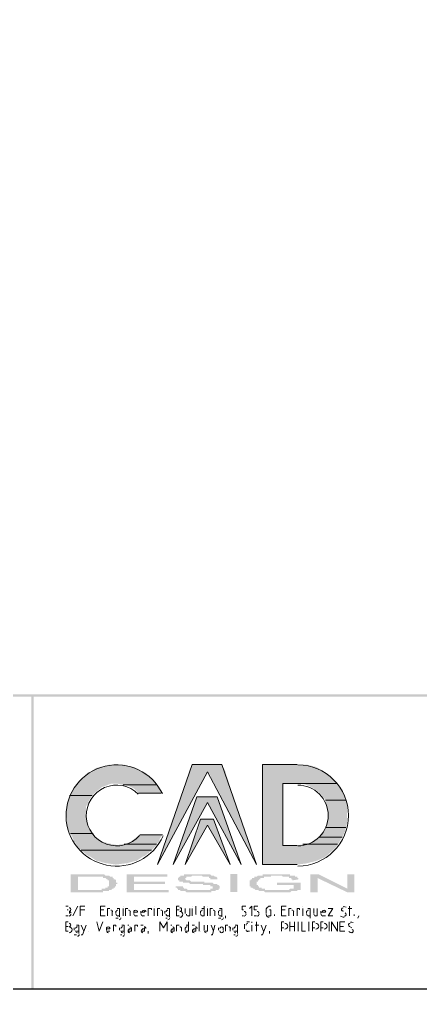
# Model space of a CAD drawing. Header units: millimetres. Extents: x 3.6 to 37.8, y 0.6 to 28.7.
# Drawn here: x 20.611 to 22.014, y 0.594 to 3.99 of the extents above; entities that cross this region are included whole.
import ezdxf

# ---------------------------------------------------------------- set-up
doc = ezdxf.new("R2010")
doc.units = ezdxf.units.MM
doc.layers.add('PDF_FRAME-TB', color=7, linetype='Continuous')

msp = doc.modelspace()

# ---------------------------------------------------------------- hatches: boundary and pattern name
at = {"layer": 'PDF_FRAME-TB', "true_color": 0x808080, "transparency": 33554559}
h = msp.add_hatch(color=8, dxfattribs=at)
h.paths.add_polyline_path([(20.7908, 0.9349), (20.7908, 0.9974), (20.8574, 0.9974), (20.8616, 0.9974), (20.8658, 0.9974), (20.8699, 0.9974), (20.8699, 0.9974), (20.8741, 0.9974), (20.8783, 0.9974), (20.8783, 0.9974), (20.8825, 0.9974), (20.8866, 0.9974), (20.8866, 0.9974), (20.8908, 0.9974), (20.8908, 0.9974), (20.8908, 0.9974), (20.895, 0.9974), (20.8991, 0.9974), (20.8991, 0.9974), (20.9033, 0.9974), (20.9075, 0.9974), (20.9075, 0.9974), (20.9116, 0.9933), (20.9116, 0.9933), (20.9158, 0.9933), (20.9158, 0.9933), (20.92, 0.9933), (20.92, 0.9933), (20.9241, 0.9933), (20.9241, 0.9933), (20.9283, 0.9891), (20.9283, 0.9891), (20.9283, 0.9891), (20.9325, 0.9891), (20.9325, 0.9891), (20.9366, 0.9891), (20.9366, 0.9849), (20.9366, 0.9849), (20.9408, 0.9849), (20.9408, 0.9849), (20.9408, 0.9849), (20.9408, 0.9808), (20.945, 0.9808), (20.945, 0.9808), (20.945, 0.9808), (20.945, 0.9808), (20.945, 0.9808), (20.945, 0.9808), (20.9491, 0.9766), (20.9491, 0.9766), (20.9491, 0.9766), (20.9491, 0.9766), (20.9491, 0.9724), (20.9491, 0.9724), (20.9491, 0.9724), (20.9491, 0.9724), (20.9491, 0.9724), (20.9491, 0.9683), (20.9533, 0.9683), (20.9533, 0.9683), (20.9533, 0.9683), (20.9533, 0.9683), (20.9533, 0.9641), (20.9533, 0.9641), (20.9533, 0.9641), (20.9491, 0.9641), (20.9491, 0.9641), (20.9491, 0.9599), (20.9491, 0.9599), (20.9491, 0.9599), (20.9491, 0.9599), (20.9491, 0.9558), (20.9491, 0.9558), (20.9491, 0.9558), (20.9491, 0.9558), (20.945, 0.9558), (20.945, 0.9558), (20.945, 0.9516), (20.945, 0.9516), (20.945, 0.9516), (20.9408, 0.9516), (20.9408, 0.9516), (20.9408, 0.9474), (20.9408, 0.9474), (20.9366, 0.9474), (20.9366, 0.9474), (20.9366, 0.9474), (20.9325, 0.9433), (20.9325, 0.9433), (20.9325, 0.9433), (20.9283, 0.9433), (20.9283, 0.9433), (20.9241, 0.9433), (20.9241, 0.9433), (20.9241, 0.9391), (20.92, 0.9391), (20.92, 0.9391), (20.9158, 0.9391), (20.9158, 0.9391), (20.9116, 0.9391), (20.9116, 0.9391), (20.9075, 0.9391), (20.9075, 0.9391), (20.9033, 0.9391), (20.9033, 0.9349), (20.8991, 0.9349), (20.895, 0.9349), (20.895, 0.9349), (20.8908, 0.9349), (20.8908, 0.9349), (20.8866, 0.9349), (20.8866, 0.9349), (20.8825, 0.9349), (20.8783, 0.9349), (20.8783, 0.9349), (20.8741, 0.9349), (20.8699, 0.9349), (20.8699, 0.9349), (20.8658, 0.9349), (20.8616, 0.9349), (20.8616, 0.9349)], flags=0)
h.paths.add_polyline_path([(20.8158, 0.9433), (20.8574, 0.9433), (20.8616, 0.9433), (20.8658, 0.9433), (20.8699, 0.9433), (20.8699, 0.9433), (20.8741, 0.9433), (20.8783, 0.9433), (20.8783, 0.9433), (20.8825, 0.9433), (20.8825, 0.9433), (20.8866, 0.9433), (20.8866, 0.9433), (20.8866, 0.9433), (20.8908, 0.9433), (20.895, 0.9433), (20.895, 0.9433), (20.8991, 0.9433), (20.8991, 0.9474), (20.9033, 0.9474), (20.9033, 0.9474), (20.9075, 0.9474), (20.9075, 0.9474), (20.9075, 0.9474), (20.9116, 0.9474), (20.9116, 0.9474), (20.9116, 0.9516), (20.9158, 0.9516), (20.9158, 0.9516), (20.9158, 0.9516), (20.92, 0.9516), (20.92, 0.9558), (20.92, 0.9558), (20.92, 0.9558), (20.92, 0.9558), (20.92, 0.9558), (20.9241, 0.9558), (20.9241, 0.9599), (20.9241, 0.9599), (20.9241, 0.9599), (20.9241, 0.9599), (20.9241, 0.9641), (20.9241, 0.9641), (20.9241, 0.9641), (20.9241, 0.9641), (20.9241, 0.9641), (20.9241, 0.9683), (20.9241, 0.9683), (20.9241, 0.9683), (20.9241, 0.9683), (20.9241, 0.9724), (20.9241, 0.9724), (20.9241, 0.9724), (20.9241, 0.9724), (20.9241, 0.9766), (20.9241, 0.9766), (20.9241, 0.9766), (20.92, 0.9766), (20.92, 0.9766), (20.92, 0.9808), (20.92, 0.9808), (20.92, 0.9808), (20.9158, 0.9808), (20.9158, 0.9808), (20.9158, 0.9808), (20.9116, 0.9849), (20.9116, 0.9849), (20.9116, 0.9849), (20.9075, 0.9849), (20.9075, 0.9849), (20.9033, 0.9849), (20.9033, 0.9891), (20.8991, 0.9891), (20.8991, 0.9891), (20.895, 0.9891), (20.895, 0.9891), (20.8908, 0.9891), (20.8908, 0.9891), (20.8908, 0.9891), (20.8866, 0.9891), (20.8866, 0.9891), (20.8825, 0.9891), (20.8825, 0.9891), (20.8783, 0.9891), (20.8741, 0.9891), (20.8741, 0.9891), (20.8699, 0.9891), (20.8658, 0.9891), (20.8616, 0.9891), (20.8574, 0.9891), (20.8574, 0.9891), (20.8158, 0.9891)], flags=0)
for points in [[(20.9866, 0.9349), (20.9866, 0.9974), (21.1283, 0.9974), (21.1283, 0.9891), (21.0116, 0.9891), (21.0116, 0.9724), (21.12, 0.9724), (21.12, 0.9641), (21.0116, 0.9641), (21.0116, 0.9433), (21.1325, 0.9433), (21.1325, 0.9349)], [(21.1575, 0.9558), (21.1825, 0.9558), (21.1825, 0.9558), (21.1825, 0.9558), (21.1825, 0.9516), (21.1825, 0.9516), (21.1867, 0.9516), (21.1867, 0.9516), (21.1867, 0.9516), (21.1867, 0.9474), (21.1909, 0.9474), (21.1909, 0.9474), (21.1909, 0.9474), (21.1909, 0.9474), (21.195, 0.9474), (21.195, 0.9474), (21.1992, 0.9433), (21.1992, 0.9433), (21.2034, 0.9433), (21.2075, 0.9433), (21.2075, 0.9433), (21.2075, 0.9433), (21.2117, 0.9433), (21.2159, 0.9433), (21.2159, 0.9433), (21.22, 0.9433), (21.22, 0.9433), (21.2242, 0.9433), (21.2284, 0.9433), (21.2284, 0.9433), (21.2325, 0.9433), (21.2367, 0.9433), (21.2367, 0.9433), (21.2367, 0.9433), (21.2409, 0.9433), (21.245, 0.9433), (21.2492, 0.9433), (21.2492, 0.9433), (21.2534, 0.9433), (21.2534, 0.9433), (21.2575, 0.9433), (21.2617, 0.9433), (21.2617, 0.9433), (21.2659, 0.9433), (21.2659, 0.9433), (21.27, 0.9433), (21.2742, 0.9433), (21.2742, 0.9433), (21.2784, 0.9433), (21.2784, 0.9474), (21.2784, 0.9474), (21.2825, 0.9474), (21.2825, 0.9474), (21.2825, 0.9474), (21.2867, 0.9474), (21.2867, 0.9516), (21.2867, 0.9516), (21.2867, 0.9516), (21.2867, 0.9516), (21.2867, 0.9516), (21.2867, 0.9558), (21.2867, 0.9558), (21.2825, 0.9558), (21.2825, 0.9558), (21.2825, 0.9558), (21.2825, 0.9558), (21.2784, 0.9558), (21.2784, 0.9599), (21.2784, 0.9599), (21.2742, 0.9599), (21.27, 0.9599), (21.27, 0.9599), (21.2659, 0.9599), (21.2659, 0.9599), (21.2617, 0.9599), (21.2617, 0.9599), (21.2575, 0.9599), (21.2575, 0.9599), (21.2534, 0.9599), (21.2534, 0.9641), (21.2492, 0.9641), (21.2492, 0.9641), (21.245, 0.9641), (21.2409, 0.9641), (21.2367, 0.9641), (21.2325, 0.9641), (21.2284, 0.9641), (21.2284, 0.9641), (21.2242, 0.9641), (21.2242, 0.9641), (21.22, 0.9641), (21.2159, 0.9641), (21.2117, 0.9641), (21.2117, 0.9641), (21.2075, 0.9641), (21.2034, 0.9683), (21.2034, 0.9683), (21.1992, 0.9683), (21.1992, 0.9683), (21.195, 0.9683), (21.195, 0.9683), (21.195, 0.9683), (21.1909, 0.9683), (21.1909, 0.9683), (21.1867, 0.9683), (21.1867, 0.9683), (21.1825, 0.9683), (21.1825, 0.9724), (21.1784, 0.9724), (21.1784, 0.9724), (21.1742, 0.9724), (21.1742, 0.9724), (21.1742, 0.9724), (21.17, 0.9724), (21.17, 0.9766), (21.17, 0.9766), (21.17, 0.9766), (21.1659, 0.9766), (21.1659, 0.9766), (21.1659, 0.9766), (21.1659, 0.9808), (21.1659, 0.9808), (21.1659, 0.9808), (21.1659, 0.9808), (21.1659, 0.9808), (21.1659, 0.9849), (21.1659, 0.9849), (21.1659, 0.9849), (21.1659, 0.9849), (21.1659, 0.9849), (21.17, 0.9891), (21.17, 0.9891), (21.17, 0.9891), (21.1742, 0.9891), (21.1742, 0.9891), (21.1742, 0.9933), (21.1784, 0.9933), (21.1784, 0.9933), (21.1784, 0.9933), (21.1825, 0.9933), (21.1825, 0.9933), (21.1867, 0.9933), (21.1867, 0.9974), (21.1909, 0.9974), (21.195, 0.9974), (21.195, 0.9974), (21.1992, 0.9974), (21.1992, 0.9974), (21.2034, 0.9974), (21.2034, 0.9974), (21.2075, 0.9974), (21.2117, 0.9974), (21.2117, 0.9974), (21.2159, 0.9974), (21.2159, 0.9974), (21.22, 0.9974), (21.2242, 0.9974), (21.2242, 0.9974), (21.2284, 0.9974), (21.2325, 0.9974), (21.2325, 0.9974), (21.2367, 0.9974), (21.2409, 0.9974), (21.2409, 0.9974), (21.245, 0.9974), (21.2492, 0.9974), (21.2492, 0.9974), (21.2534, 0.9974), (21.2534, 0.9974), (21.2575, 0.9974), (21.2617, 0.9974), (21.2617, 0.9974), (21.2659, 0.9974), (21.2659, 0.9974), (21.27, 0.9974), (21.27, 0.9974), (21.2742, 0.9974), (21.2742, 0.9974), (21.2784, 0.9974), (21.2825, 0.9933), (21.2825, 0.9933), (21.2867, 0.9933), (21.2867, 0.9933), (21.2909, 0.9933), (21.2909, 0.9933), (21.2909, 0.9933), (21.295, 0.9891), (21.295, 0.9891), (21.295, 0.9891), (21.2992, 0.9891), (21.2992, 0.9891), (21.2992, 0.9891), (21.2992, 0.9891), (21.3034, 0.9849), (21.3034, 0.9849), (21.3034, 0.9849), (21.3034, 0.9849), (21.3034, 0.9849), (21.3034, 0.9808), (21.3034, 0.9808), (21.3075, 0.9808), (21.3075, 0.9808), (21.2825, 0.9808), (21.2825, 0.9808), (21.2784, 0.9808), (21.2784, 0.9808), (21.2784, 0.9849), (21.2784, 0.9849), (21.2784, 0.9849), (21.2742, 0.9849), (21.2742, 0.9849), (21.2742, 0.9891), (21.27, 0.9891), (21.27, 0.9891), (21.2659, 0.9891), (21.2659, 0.9891), (21.2659, 0.9891), (21.2617, 0.9891), (21.2617, 0.9891), (21.2575, 0.9891), (21.2534, 0.9891), (21.2534, 0.9891), (21.2492, 0.9933), (21.2492, 0.9933), (21.245, 0.9933), (21.2409, 0.9933), (21.2367, 0.9933), (21.2367, 0.9933), (21.2325, 0.9933), (21.2325, 0.9933), (21.2284, 0.9933), (21.2242, 0.9933), (21.22, 0.9933), (21.22, 0.9933), (21.2159, 0.9933), (21.2117, 0.9891), (21.2117, 0.9891), (21.2075, 0.9891), (21.2075, 0.9891), (21.2034, 0.9891), (21.2034, 0.9891), (21.1992, 0.9891), (21.1992, 0.9891), (21.1992, 0.9891), (21.195, 0.9891), (21.195, 0.9891), (21.195, 0.9849), (21.1909, 0.9849), (21.1909, 0.9849), (21.1909, 0.9849), (21.1909, 0.9849), (21.1909, 0.9808), (21.1909, 0.9808), (21.1909, 0.9808), (21.1909, 0.9808), (21.1909, 0.9808), (21.1909, 0.9808), (21.195, 0.9766), (21.195, 0.9766), (21.195, 0.9766), (21.1992, 0.9766), (21.1992, 0.9766), (21.1992, 0.9766), (21.1992, 0.9766), (21.2034, 0.9766), (21.2034, 0.9766), (21.2075, 0.9766), (21.2075, 0.9766), (21.2117, 0.9724), (21.2159, 0.9724), (21.2159, 0.9724), (21.22, 0.9724), (21.2242, 0.9724), (21.2284, 0.9724), (21.2325, 0.9724), (21.2325, 0.9724), (21.2367, 0.9724), (21.2409, 0.9724), (21.245, 0.9724), (21.245, 0.9724), (21.2492, 0.9724), (21.2534, 0.9724), (21.2575, 0.9724), (21.2575, 0.9683), (21.2617, 0.9683), (21.2659, 0.9683), (21.2659, 0.9683), (21.27, 0.9683), (21.27, 0.9683), (21.2742, 0.9683), (21.2742, 0.9683), (21.2742, 0.9683), (21.2784, 0.9683), (21.2784, 0.9683), (21.2825, 0.9683), (21.2825, 0.9683), (21.2867, 0.9683), (21.2867, 0.9683), (21.2909, 0.9641), (21.295, 0.9641), (21.295, 0.9641), (21.295, 0.9641), (21.2992, 0.9641), (21.2992, 0.9641), (21.3034, 0.9641), (21.3034, 0.9599), (21.3034, 0.9599), (21.3075, 0.9599), (21.3075, 0.9599), (21.3075, 0.9599), (21.3075, 0.9599), (21.3117, 0.9558), (21.3117, 0.9558), (21.3117, 0.9558), (21.3117, 0.9558), (21.3117, 0.9516), (21.3117, 0.9516), (21.3117, 0.9516), (21.3117, 0.9516), (21.3117, 0.9516), (21.3117, 0.9474), (21.3075, 0.9474), (21.3075, 0.9474), (21.3075, 0.9474), (21.3075, 0.9474), (21.3075, 0.9433), (21.3034, 0.9433), (21.3034, 0.9433), (21.3034, 0.9433), (21.2992, 0.9433), (21.2992, 0.9433), (21.2992, 0.9433), (21.295, 0.9391), (21.295, 0.9391), (21.2909, 0.9391), (21.2909, 0.9391), (21.2867, 0.9391), (21.2867, 0.9391), (21.2825, 0.9391), (21.2825, 0.9349), (21.2784, 0.9349), (21.2784, 0.9349), (21.2742, 0.9349), (21.2742, 0.9349), (21.27, 0.9349), (21.2659, 0.9349), (21.2659, 0.9349), (21.2617, 0.9349), (21.2617, 0.9349), (21.2575, 0.9349), (21.2534, 0.9349), (21.2534, 0.9349), (21.2492, 0.9349), (21.245, 0.9349), (21.245, 0.9349), (21.2409, 0.9349), (21.2409, 0.9349), (21.2367, 0.9349), (21.2325, 0.9349), (21.2325, 0.9349), (21.2284, 0.9349), (21.2242, 0.9349), (21.2242, 0.9349), (21.22, 0.9349), (21.2159, 0.9349), (21.2159, 0.9349), (21.2117, 0.9349), (21.2075, 0.9349), (21.2075, 0.9349), (21.2034, 0.9349), (21.2034, 0.9349), (21.1992, 0.9349), (21.1992, 0.9349), (21.195, 0.9349), (21.195, 0.9349), (21.1909, 0.9391), (21.1867, 0.9391), (21.1867, 0.9391), (21.1825, 0.9391), (21.1825, 0.9391), (21.1784, 0.9391), (21.1784, 0.9391), (21.1742, 0.9391), (21.1742, 0.9433), (21.1742, 0.9433), (21.17, 0.9433), (21.17, 0.9433), (21.17, 0.9433), (21.1659, 0.9433), (21.1659, 0.9433), (21.1659, 0.9474), (21.1617, 0.9474), (21.1617, 0.9474), (21.1617, 0.9474), (21.1617, 0.9474), (21.1617, 0.9516), (21.1575, 0.9516), (21.1575, 0.9516), (21.1575, 0.9516), (21.1575, 0.9516), (21.1575, 0.9558), (21.1575, 0.9558)], [(21.5118, 0.9599), (21.5118, 0.9683), (21.5951, 0.9683), (21.5951, 0.9433), (21.5909, 0.9433), (21.5868, 0.9433), (21.5868, 0.9433), (21.5826, 0.9433), (21.5826, 0.9391), (21.5784, 0.9391), (21.5784, 0.9391), (21.5743, 0.9391), (21.5743, 0.9391), (21.5701, 0.9391), (21.5659, 0.9391), (21.5659, 0.9391), (21.5618, 0.9391), (21.5618, 0.9391), (21.5576, 0.9349), (21.5576, 0.9349), (21.5534, 0.9349), (21.5534, 0.9349), (21.5493, 0.9349), (21.5451, 0.9349), (21.5451, 0.9349), (21.5409, 0.9349), (21.5368, 0.9349), (21.5368, 0.9349), (21.5326, 0.9349), (21.5326, 0.9349), (21.5284, 0.9349), (21.5243, 0.9349), (21.5243, 0.9349), (21.5201, 0.9349), (21.5159, 0.9349), (21.5159, 0.9349), (21.5118, 0.9349), (21.5118, 0.9349), (21.5076, 0.9349), (21.5034, 0.9349), (21.5034, 0.9349), (21.4993, 0.9349), (21.4951, 0.9349), (21.4951, 0.9349), (21.4909, 0.9349), (21.4868, 0.9349), (21.4868, 0.9349), (21.4826, 0.9349), (21.4826, 0.9349), (21.4784, 0.9349), (21.4743, 0.9349), (21.4743, 0.9349), (21.4701, 0.9349), (21.4701, 0.9349), (21.4659, 0.9391), (21.4618, 0.9391), (21.4618, 0.9391), (21.4576, 0.9391), (21.4576, 0.9391), (21.4534, 0.9391), (21.4534, 0.9391), (21.4493, 0.9391), (21.4493, 0.9391), (21.4451, 0.9433), (21.4451, 0.9433), (21.4409, 0.9433), (21.4409, 0.9433), (21.4367, 0.9433), (21.4367, 0.9433), (21.4367, 0.9433), (21.4326, 0.9474), (21.4326, 0.9474), (21.4284, 0.9474), (21.4284, 0.9474), (21.4284, 0.9474), (21.4284, 0.9474), (21.4242, 0.9516), (21.4242, 0.9516), (21.4242, 0.9516), (21.4201, 0.9516), (21.4201, 0.9516), (21.4201, 0.9558), (21.4201, 0.9558), (21.4201, 0.9558), (21.4201, 0.9558), (21.4159, 0.9558), (21.4159, 0.9599), (21.4159, 0.9599), (21.4159, 0.9599), (21.4159, 0.9599), (21.4159, 0.9599), (21.4159, 0.9641), (21.4159, 0.9641), (21.4159, 0.9641), (21.4159, 0.9641), (21.4159, 0.9641), (21.4159, 0.9683), (21.4159, 0.9683), (21.4159, 0.9683), (21.4159, 0.9683), (21.4159, 0.9724), (21.4159, 0.9724), (21.4159, 0.9724), (21.4159, 0.9724), (21.4159, 0.9724), (21.4159, 0.9766), (21.4201, 0.9766), (21.4201, 0.9766), (21.4201, 0.9766), (21.4201, 0.9766), (21.4201, 0.9808), (21.4201, 0.9808), (21.4242, 0.9808), (21.4242, 0.9808), (21.4242, 0.9808), (21.4242, 0.9849), (21.4284, 0.9849), (21.4284, 0.9849), (21.4284, 0.9849), (21.4284, 0.9849), (21.4326, 0.9849), (21.4326, 0.9891), (21.4367, 0.9891), (21.4367, 0.9891), (21.4367, 0.9891), (21.4409, 0.9891), (21.4409, 0.9891), (21.4451, 0.9933), (21.4451, 0.9933), (21.4493, 0.9933), (21.4493, 0.9933), (21.4534, 0.9933), (21.4534, 0.9933), (21.4576, 0.9933), (21.4576, 0.9933), (21.4618, 0.9933), (21.4618, 0.9974), (21.4659, 0.9974), (21.4659, 0.9974), (21.4701, 0.9974), (21.4701, 0.9974), (21.4743, 0.9974), (21.4784, 0.9974), (21.4784, 0.9974), (21.4826, 0.9974), (21.4826, 0.9974), (21.4868, 0.9974), (21.4909, 0.9974), (21.4909, 0.9974), (21.4951, 0.9974), (21.4993, 0.9974), (21.4993, 0.9974), (21.5034, 0.9974), (21.5076, 0.9974), (21.5076, 0.9974), (21.5118, 0.9974), (21.5159, 0.9974), (21.5159, 0.9974), (21.5201, 0.9974), (21.5243, 0.9974), (21.5243, 0.9974), (21.5284, 0.9974), (21.5326, 0.9974), (21.5326, 0.9974), (21.5368, 0.9974), (21.5368, 0.9974), (21.5409, 0.9974), (21.5451, 0.9974), (21.5451, 0.9974), (21.5493, 0.9974), (21.5493, 0.9974), (21.5534, 0.9974), (21.5534, 0.9974), (21.5576, 0.9974), (21.5576, 0.9933), (21.5618, 0.9933), (21.5659, 0.9933), (21.5659, 0.9933), (21.5659, 0.9933), (21.5701, 0.9933), (21.5701, 0.9933), (21.5743, 0.9933), (21.5743, 0.9891), (21.5743, 0.9891), (21.5784, 0.9891), (21.5784, 0.9891), (21.5784, 0.9891), (21.5826, 0.9891), (21.5826, 0.9891), (21.5826, 0.9849), (21.5826, 0.9849), (21.5868, 0.9849), (21.5868, 0.9849), (21.5868, 0.9849), (21.5868, 0.9808), (21.5909, 0.9808), (21.5909, 0.9808), (21.5909, 0.9808), (21.5659, 0.9766), (21.5659, 0.9808), (21.5659, 0.9808), (21.5659, 0.9808), (21.5618, 0.9808), (21.5618, 0.9808), (21.5618, 0.9849), (21.5576, 0.9849), (21.5576, 0.9849), (21.5576, 0.9849), (21.5576, 0.9849), (21.5534, 0.9849), (21.5534, 0.9891), (21.5493, 0.9891), (21.5493, 0.9891), (21.5451, 0.9891), (21.5451, 0.9891), (21.5409, 0.9891), (21.5409, 0.9891), (21.5368, 0.9891), (21.5368, 0.9891), (21.5326, 0.9891), (21.5326, 0.9891), (21.5284, 0.9933), (21.5243, 0.9933), (21.5243, 0.9933), (21.5201, 0.9933), (21.5159, 0.9933), (21.5159, 0.9933), (21.5118, 0.9933), (21.5118, 0.9933), (21.5076, 0.9933), (21.5034, 0.9933), (21.5034, 0.9933), (21.4993, 0.9933), (21.4951, 0.9933), (21.4951, 0.9933), (21.4909, 0.9933), (21.4909, 0.9891), (21.4868, 0.9891), (21.4826, 0.9891), (21.4826, 0.9891), (21.4826, 0.9891), (21.4784, 0.9891), (21.4743, 0.9891), (21.4743, 0.9891), (21.4701, 0.9891), (21.4701, 0.9891), (21.4659, 0.9891), (21.4659, 0.9849), (21.4618, 0.9849), (21.4618, 0.9849), (21.4618, 0.9849), (21.4576, 0.9849), (21.4576, 0.9849), (21.4534, 0.9849), (21.4534, 0.9808), (21.4534, 0.9808), (21.4493, 0.9808), (21.4493, 0.9808), (21.4493, 0.9808), (21.4493, 0.9808), (21.4493, 0.9766), (21.4451, 0.9766), (21.4451, 0.9766), (21.4451, 0.9766), (21.4451, 0.9766), (21.4451, 0.9724), (21.4409, 0.9724), (21.4409, 0.9724), (21.4409, 0.9724), (21.4409, 0.9724), (21.4409, 0.9683), (21.4409, 0.9683), (21.4409, 0.9683), (21.4409, 0.9683), (21.4409, 0.9683), (21.4409, 0.9641), (21.4409, 0.9641), (21.4409, 0.9641), (21.4409, 0.9641), (21.4409, 0.9599), (21.4409, 0.9599), (21.4409, 0.9599), (21.4451, 0.9599), (21.4451, 0.9599), (21.4451, 0.9558), (21.4451, 0.9558), (21.4451, 0.9558), (21.4451, 0.9558), (21.4493, 0.9558), (21.4493, 0.9516), (21.4493, 0.9516), (21.4493, 0.9516), (21.4493, 0.9516), (21.4534, 0.9516), (21.4534, 0.9516), (21.4576, 0.9516), (21.4576, 0.9474), (21.4576, 0.9474), (21.4618, 0.9474), (21.4618, 0.9474), (21.4659, 0.9474), (21.4659, 0.9474), (21.4701, 0.9474), (21.4701, 0.9433), (21.4743, 0.9433), (21.4743, 0.9433), (21.4784, 0.9433), (21.4826, 0.9433), (21.4826, 0.9433), (21.4868, 0.9433), (21.4868, 0.9433), (21.4909, 0.9433), (21.4951, 0.9433), (21.4951, 0.9433), (21.4993, 0.9433), (21.4993, 0.9433), (21.5034, 0.9433), (21.5076, 0.9433), (21.5076, 0.9433), (21.5118, 0.9433), (21.5159, 0.9433), (21.5159, 0.9433), (21.5201, 0.9433), (21.5243, 0.9433), (21.5243, 0.9433), (21.5284, 0.9433), (21.5284, 0.9433), (21.5326, 0.9433), (21.5368, 0.9433), (21.5368, 0.9433), (21.5409, 0.9433), (21.5451, 0.9433), (21.5451, 0.9433), (21.5451, 0.9433), (21.5493, 0.9433), (21.5534, 0.9433), (21.5534, 0.9433), (21.5576, 0.9474), (21.5618, 0.9474), (21.5618, 0.9474), (21.5659, 0.9474), (21.5659, 0.9474), (21.5659, 0.9474), (21.5701, 0.9474), (21.5701, 0.9599)], [(21.6285, 0.9349), (21.6285, 0.9974), (21.6576, 0.9974), (21.7576, 0.9474), (21.7576, 0.9974), (21.7827, 0.9974), (21.7827, 0.9349), (21.7576, 0.9349), (21.6535, 0.9849), (21.6535, 0.9349)]]:
    msp.add_hatch(color=8, dxfattribs=at).paths.add_polyline_path(points)

# ---------------------------------------------------------------- linework, layer by layer
at = {"layer": 'PDF_FRAME-TB', "lineweight": 0, "const_width": 0.00417}
msp.add_lwpolyline([(37.7493, 28.6849), (37.7493, 0.5964), (3.5639, 0.5964), (3.5639, 28.6849)], close=True, dxfattribs=at)
at = {"layer": 'PDF_FRAME-TB', "color": 133, "lineweight": 0, "true_color": 0x6eddc1}
for points in [[(21.2692, 1.357), (21.0942, 1.0319), (21.2151, 1.382), (21.3193, 1.382), (21.4401, 1.0319)], [(21.3026, 1.2695), (21.3859, 1.0319), (21.2692, 1.2486), (21.1484, 1.0319), (21.2317, 1.2695)], [(21.2901, 1.1903), (21.3484, 1.0319), (21.2692, 1.1694), (21.1901, 1.0319), (21.2442, 1.1903)], [(21.0942, 1.0319), (21.0942, 1.0319), (21.0942, 1.0319)], [(21.1484, 1.0319), (21.1484, 1.0319), (21.1484, 1.0319)], [(21.1901, 1.0319), (21.1901, 1.0319), (21.1901, 1.0319)], [(21.3484, 1.0319), (21.3484, 1.0319), (21.3484, 1.0319)], [(21.3859, 1.0319), (21.3859, 1.0319), (21.3859, 1.0319)], [(21.4401, 1.0319), (21.4401, 1.0319), (21.4401, 1.0319)]]:
    msp.add_lwpolyline(points, close=True, dxfattribs=at)
for points in [[(21.5818, 1.382), (21.4609, 1.382), (21.4609, 1.0319), (21.5818, 1.0319)], [(21.09, 1.3111), (20.9734, 1.3111), (21.09, 1.3111)], [(21.5818, 1.0986), (21.5318, 1.0986), (21.5318, 1.3153), (21.5818, 1.3153)], [(21.7235, 1.3153), (21.5818, 1.3153), (21.7235, 1.3153)], [(21.7235, 1.3153), (21.6026, 1.3153), (21.7235, 1.3153)], [(20.865, 1.2736), (20.7858, 1.2736), (20.865, 1.2736)], [(21.1067, 1.282), (21.0275, 1.282)], [(21.7527, 1.257), (21.6818, 1.257), (21.7527, 1.257)], [(21.7527, 1.1611), (21.6818, 1.1611), (21.7527, 1.1611)], [(20.8692, 1.1403), (20.79, 1.1403), (20.8692, 1.1403)], [(21.0317, 1.1361), (21.1109, 1.1361)], [(21.7402, 1.1278), (21.6568, 1.1278), (21.7402, 1.1278)], [(21.09, 1.1028), (20.9775, 1.1028), (21.09, 1.1028)], [(21.7235, 1.1028), (21.6026, 1.1028), (21.7235, 1.1028)], [(21.0734, 1.0819), (20.8275, 1.0819), (21.0734, 1.0819)]]:
    msp.add_lwpolyline(points, dxfattribs=at)
at = {"layer": 'PDF_FRAME-TB', "lineweight": 9}
for points in [[(20.7733, 0.8861), (20.7817, 0.8861)], [(20.7983, 0.8527), (20.815, 0.8861)], [(20.8233, 0.8527), (20.8233, 0.8861), (20.84, 0.8861)], [(20.9108, 0.8527), (20.8942, 0.8527), (20.8942, 0.8861), (20.9108, 0.8861)], [(20.9734, 0.8861), (20.9734, 0.8861)], [(21.0817, 0.8861), (21.0817, 0.8861)], [(21.1692, 0.8861), (21.1609, 0.8861), (21.1609, 0.8527), (21.1692, 0.8527)], [(21.2151, 0.8861), (21.2151, 0.8861)], [(21.2276, 0.8569), (21.2276, 0.8861)], [(21.2567, 0.8861), (21.2567, 0.8527), (21.2484, 0.8527)], [(21.2692, 0.8861), (21.2692, 0.8861)], [(21.3943, 0.8735), (21.3901, 0.8735), (21.3901, 0.8861), (21.4026, 0.8861)], [(21.4234, 0.8527), (21.4234, 0.8861), (21.4151, 0.8777)], [(21.4401, 0.8735), (21.4318, 0.8735), (21.4318, 0.8861), (21.4443, 0.8861)], [(21.4818, 0.8861), (21.4901, 0.8861)], [(21.5443, 0.8527), (21.5276, 0.8527), (21.5276, 0.8861), (21.5443, 0.8861)], [(21.6026, 0.8861), (21.6026, 0.8861)], [(21.7652, 0.8527), (21.7652, 0.8861)], [(20.7817, 0.8527), (20.7733, 0.8527)], [(20.7817, 0.8735), (20.7775, 0.8735)], [(20.7858, 0.8652), (20.7858, 0.861)], [(20.8233, 0.8735), (20.84, 0.8735)], [(20.9067, 0.8735), (20.8942, 0.8735)], [(20.9192, 0.8527), (20.9192, 0.8777), (20.9275, 0.8777)], [(20.9359, 0.8694), (20.9359, 0.8527)], [(20.9484, 0.8694), (20.9484, 0.861)], [(20.9609, 0.8485), (20.9609, 0.8777), (20.9525, 0.8777)], [(20.9525, 0.8527), (20.9609, 0.8527)], [(20.9734, 0.8527), (20.9734, 0.8777)], [(20.9817, 0.8527), (20.9817, 0.8777), (20.99, 0.8777)], [(20.9984, 0.8694), (20.9984, 0.8527)], [(21.0109, 0.861), (21.0109, 0.8694)], [(21.0234, 0.8527), (21.015, 0.8527)], [(21.0359, 0.861), (21.0359, 0.8694)], [(21.0484, 0.8694), (21.0484, 0.8652), (21.0359, 0.8652)], [(21.0484, 0.8527), (21.04, 0.8527)], [(21.0609, 0.8527), (21.0609, 0.8777), (21.0734, 0.8777), (21.0734, 0.8735)], [(21.0817, 0.8527), (21.0817, 0.8777)], [(21.0942, 0.8527), (21.0942, 0.8777), (21.1025, 0.8777)], [(21.1109, 0.8694), (21.1109, 0.8527)], [(21.1192, 0.8694), (21.1192, 0.861)], [(21.1359, 0.8485), (21.1359, 0.8777), (21.1276, 0.8777)], [(21.1276, 0.8527), (21.1359, 0.8527)], [(21.1692, 0.8735), (21.1609, 0.8735)], [(21.1901, 0.8777), (21.1901, 0.861)], [(21.1984, 0.8527), (21.2067, 0.8527), (21.2067, 0.8777)], [(21.2151, 0.8527), (21.2151, 0.8777)], [(21.2317, 0.8569), (21.2317, 0.8569)], [(21.2442, 0.861), (21.2442, 0.8694)], [(21.2484, 0.8777), (21.2567, 0.8777)], [(21.2692, 0.8527), (21.2692, 0.8777)], [(21.2776, 0.8527), (21.2776, 0.8777), (21.2859, 0.8777)], [(21.2943, 0.8694), (21.2943, 0.8527)], [(21.3068, 0.8694), (21.3068, 0.861)], [(21.3193, 0.8485), (21.3193, 0.8777), (21.3109, 0.8777)], [(21.3109, 0.8527), (21.3193, 0.8527)], [(21.3318, 0.8444), (21.3318, 0.8527)], [(21.3901, 0.8527), (21.3943, 0.8527)], [(21.4318, 0.8527), (21.4401, 0.8527)], [(21.4735, 0.861), (21.4735, 0.8777)], [(21.486, 0.8735), (21.4901, 0.8735), (21.4901, 0.8527), (21.4818, 0.8527)], [(21.5026, 0.8527), (21.5026, 0.8569)], [(21.5401, 0.8735), (21.5276, 0.8735)], [(21.5526, 0.8527), (21.5526, 0.8777), (21.561, 0.8777)], [(21.5693, 0.8694), (21.5693, 0.8527)], [(21.5818, 0.8527), (21.5818, 0.8777), (21.5901, 0.8777), (21.5901, 0.8735)], [(21.6026, 0.8527), (21.6026, 0.8777)], [(21.6151, 0.8694), (21.6151, 0.861)], [(21.6276, 0.8444), (21.6276, 0.8777), (21.6193, 0.8777)], [(21.6193, 0.8527), (21.6276, 0.8527)], [(21.6401, 0.8777), (21.6401, 0.861)], [(21.6443, 0.8527), (21.6526, 0.8527), (21.6526, 0.8777)], [(21.6652, 0.861), (21.6652, 0.8694)], [(21.6818, 0.8694), (21.6818, 0.8652), (21.6652, 0.8652)], [(21.6818, 0.8527), (21.6693, 0.8527)], [(21.6902, 0.8777), (21.7068, 0.8777), (21.6902, 0.8527), (21.7068, 0.8527)], [(21.736, 0.8735), (21.7443, 0.8694)], [(21.761, 0.8777), (21.7735, 0.8777)], [(21.7818, 0.8527), (21.7818, 0.8569)], [(21.7943, 0.8444), (21.7985, 0.8527)], [(20.7817, 0.8319), (20.7733, 0.8319), (20.7733, 0.7985), (20.7817, 0.7985)], [(20.7817, 0.8152), (20.7733, 0.8152)], [(20.8192, 0.7902), (20.8192, 0.8194), (20.8108, 0.8194)], [(20.8275, 0.786), (20.8317, 0.786), (20.8442, 0.8194)], [(20.8275, 0.8194), (20.8358, 0.7985)], [(20.8817, 0.8319), (20.89, 0.7985), (20.9025, 0.8319)], [(20.94, 0.7985), (20.94, 0.8194), (20.9484, 0.8194), (20.9484, 0.8152)], [(20.9484, 0.8444), (20.9567, 0.8444)], [(20.9775, 0.7902), (20.9775, 0.8194), (20.9692, 0.8194)], [(20.99, 0.8194), (20.9942, 0.8194)], [(21.015, 0.7985), (21.015, 0.8194), (21.0234, 0.8194), (21.0234, 0.8152)], [(21.0359, 0.8194), (21.0442, 0.8194)], [(21.1025, 0.7985), (21.1025, 0.8319), (21.1151, 0.811), (21.1276, 0.8319), (21.1276, 0.7985)], [(21.1234, 0.8444), (21.1276, 0.8444)], [(21.1401, 0.8194), (21.1442, 0.8194)], [(21.1609, 0.7985), (21.1609, 0.8194), (21.1692, 0.8194)], [(21.2026, 0.8319), (21.2026, 0.7985), (21.1942, 0.7985)], [(21.1942, 0.8194), (21.2026, 0.8194)], [(21.2151, 0.8194), (21.2234, 0.8194)], [(21.2401, 0.7985), (21.2401, 0.8319)], [(21.2567, 0.8194), (21.2567, 0.8027)], [(21.2609, 0.7985), (21.2692, 0.7985), (21.2692, 0.8194)], [(21.2817, 0.786), (21.2859, 0.786), (21.2943, 0.8194)], [(21.2817, 0.8194), (21.2901, 0.7985)], [(21.3068, 0.8444), (21.3151, 0.8444)], [(21.3318, 0.7985), (21.3318, 0.8194), (21.3401, 0.8194)], [(21.3734, 0.7902), (21.3734, 0.8194), (21.3651, 0.8194)], [(21.3984, 0.8069), (21.3984, 0.8235)], [(21.4068, 0.8319), (21.4151, 0.8319)], [(21.4234, 0.8277), (21.4234, 0.8319)], [(21.4234, 0.7985), (21.4234, 0.8194)], [(21.4359, 0.8194), (21.4484, 0.8194)], [(21.4401, 0.7985), (21.4401, 0.8319)], [(21.4568, 0.786), (21.4609, 0.786), (21.4735, 0.8194)], [(21.4568, 0.8194), (21.4651, 0.7985)], [(21.5276, 0.7985), (21.5276, 0.8319), (21.536, 0.8319)], [(21.5568, 0.7985), (21.5568, 0.8319)], [(21.5568, 0.8152), (21.5735, 0.8152)], [(21.5735, 0.8319), (21.5735, 0.7985)], [(21.586, 0.7985), (21.586, 0.8319)], [(21.5985, 0.8319), (21.5985, 0.7985), (21.611, 0.7985)], [(21.6235, 0.7985), (21.6235, 0.8319)], [(21.636, 0.7985), (21.636, 0.8319), (21.6443, 0.8319)], [(21.6652, 0.7985), (21.6652, 0.8319), (21.6735, 0.8319)], [(21.6943, 0.7985), (21.6943, 0.8319)], [(21.7027, 0.7985), (21.7027, 0.8319), (21.7235, 0.7985), (21.7235, 0.8319)], [(21.7485, 0.7985), (21.7318, 0.7985), (21.7318, 0.8319), (21.7485, 0.8319)], [(21.7443, 0.8152), (21.7318, 0.8152)], [(20.8025, 0.811), (20.8025, 0.8027)], [(20.8025, 0.786), (20.8108, 0.786)], [(20.8108, 0.7985), (20.8192, 0.7985)], [(20.8525, 0.7985), (20.8525, 0.7985)], [(20.915, 0.8027), (20.915, 0.811)], [(20.9275, 0.7985), (20.9192, 0.7985)], [(20.9609, 0.811), (20.9609, 0.8027)], [(20.965, 0.786), (20.9692, 0.786)], [(20.9692, 0.7985), (20.9775, 0.7985)], [(21.0025, 0.811), (21.0025, 0.7985), (20.9942, 0.7985)], [(21.0484, 0.811), (21.0484, 0.7985), (21.04, 0.7985)], [(21.04, 0.8069), (21.0484, 0.8069)], [(21.0609, 0.7902), (21.0609, 0.7985)], [(21.1526, 0.811), (21.1526, 0.7985), (21.1442, 0.7985)], [(21.1776, 0.811), (21.1776, 0.7985)], [(21.1901, 0.8027), (21.1901, 0.811)], [(21.2276, 0.811), (21.2276, 0.7985), (21.2192, 0.7985)], [(21.2192, 0.8069), (21.2276, 0.8069)], [(21.2442, 0.7985), (21.2442, 0.7985)], [(21.3068, 0.8027), (21.3068, 0.811)], [(21.3234, 0.811), (21.3234, 0.8027)], [(21.3484, 0.811), (21.3484, 0.7985)], [(21.3568, 0.811), (21.3568, 0.8027)], [(21.3609, 0.786), (21.3651, 0.786)], [(21.3651, 0.7985), (21.3734, 0.7985)], [(21.4151, 0.7985), (21.4068, 0.7985)], [(21.486, 0.7902), (21.486, 0.7985)], [(21.536, 0.811), (21.5276, 0.811)], [(21.6443, 0.811), (21.636, 0.811)], [(21.6735, 0.811), (21.6652, 0.811)]]:
    msp.add_lwpolyline(points, dxfattribs=at)
for points in [[(20.7908, 0.862, 0.414215), (20.7845, 0.8682, 1.000002), (20.7845, 0.8808)], [(21.0234, 0.8694), (21.0234, 0.8652), (21.0109, 0.8652, -1.000002), (21.0242, 0.8662)], [(21.1721, 0.8474, 0.999999), (21.1721, 0.8682, 1.000002), (21.1721, 0.8808)], [(21.3972, 0.8682, -0.414215), (21.4026, 0.861), (21.4026, 0.8652)], [(21.443, 0.8682, -0.414215), (21.4484, 0.861), (21.4484, 0.8652)], [(20.7845, 0.7932, 0.999999), (20.7845, 0.8141, 1.000002), (20.7845, 0.8266)], [(21.768, 0.8266, 0.787405), (21.7652, 0.8152), (21.7735, 0.811)], [(20.9275, 0.811), (20.9275, 0.8069), (20.915, 0.8069, -1.000002), (20.9283, 0.8078)], [(20.9942, 0.8069), (21.0025, 0.8069, 0.414215), (20.9971, 0.8141)], [(21.1442, 0.8069), (21.1526, 0.8069, 0.414215), (21.1471, 0.8141)]]:
    msp.add_lwpolyline(points, format="xyb", dxfattribs=at)
at = {"layer": 'PDF_FRAME-TB', "color": 133, "lineweight": 0, "true_color": 0x6eddc1}
for centre, radius, start, end in [((20.9512, 1.2037), 0.1771, 25.6091, 336.1267), ((21.5847, 1.2037), 0.1771, 270, 90), ((20.9512, 1.2037), 0.1063, 44.9231, 318.609), ((21.5847, 1.2037), 0.1063, 270, 90)]:
    msp.add_arc(centre, radius, start, end, dxfattribs=at)
at = {"layer": 'PDF_FRAME-TB', "lineweight": 9}
for centre, radius, start, end in [((21.4847, 0.8745), 0.0104, 90.0001, 179.9999), ((21.7431, 0.8578), 0.0271, 67.8953, 89.4834), ((20.7845, 0.8578), 0.00625, 269.9999, 0.0001), ((20.9304, 0.8662), 0.00625, 359.9999, 90.0001), ((20.9554, 0.8662), 0.00625, 89.9999, 180.0001), ((20.9554, 0.8578), 0.00625, 179.9999, 270.0001), ((20.9929, 0.8662), 0.00625, 359.9999, 90.0001), ((21.0179, 0.8578), 0.00625, 179.9999, 270.0001), ((21.0429, 0.8578), 0.00625, 179.9999, 270.0001), ((21.0471, 0.8662), 0.00625, 359.9999, 180.0001), ((21.1054, 0.8662), 0.00625, 359.9999, 90.0001), ((21.1304, 0.8662), 0.00625, 89.9999, 180.0001), ((21.1304, 0.8578), 0.00625, 179.9999, 270.0001), ((21.2013, 0.8578), 0.00625, 179.9999, 270.0001), ((21.2513, 0.8662), 0.00625, 89.9999, 180.0001), ((21.2513, 0.8578), 0.00625, 179.9999, 270.0001), ((21.2888, 0.8662), 0.00625, 359.9999, 90.0001), ((21.3138, 0.8662), 0.00625, 89.9999, 180.0001), ((21.3138, 0.8578), 0.00625, 179.9999, 270.0001), ((21.3972, 0.8578), 0.00625, 269.9999, 0.0001), ((21.443, 0.8578), 0.00625, 269.9999, 0.0001), ((21.4847, 0.8578), 0.0104, 180.0001, 269.9999), ((21.5639, 0.8662), 0.00625, 359.9999, 90.0001), ((21.6222, 0.8662), 0.00625, 89.9999, 180.0001), ((21.6222, 0.8578), 0.00625, 179.9999, 270.0001), ((21.6472, 0.8578), 0.00625, 179.9999, 270.0001), ((21.6722, 0.8578), 0.00625, 179.9999, 270.0001), ((21.6764, 0.8662), 0.00625, 359.9999, 180.0001), ((21.7472, 0.8703), 0.0229, 235.4317, 267.6984), ((21.7431, 0.8745), 0.00625, 90.2421, 243.1104), ((21.7472, 0.8578), 0.00625, 270.2421, 63.1104), ((20.9596, 0.8453), 0.00625, 269.9999, 0.0001), ((21.1304, 0.8453), 0.00625, 269.9999, 0.0001), ((21.318, 0.8453), 0.00625, 269.9999, 0.0001), ((21.4097, 0.8203), 0.00625, 89.9999, 180.0001), ((21.5389, 0.8162), 0.0104, 270.0001, 89.9999), ((21.6472, 0.8162), 0.0104, 270.0001, 89.9999), ((21.6764, 0.8162), 0.0104, 270.0001, 89.9999), ((21.7681, 0.8037), 0.0271, 67.8953, 89.4834), ((20.8137, 0.8078), 0.00625, 89.9999, 180.0001), ((20.8137, 0.7995), 0.00625, 179.9999, 270.0001), ((20.8137, 0.787), 0.00625, 269.9999, 0.0001), ((20.922, 0.7995), 0.00625, 179.9999, 270.0001), ((20.9721, 0.8078), 0.00625, 89.9999, 180.0001), ((20.9721, 0.7995), 0.00625, 179.9999, 270.0001), ((20.9721, 0.787), 0.00625, 269.9999, 0.0001), ((20.9971, 0.7995), 0.00625, 89.9999, 270.0001), ((21.0429, 0.7995), 0.00625, 89.9999, 270.0001), ((21.0471, 0.8078), 0.00625, 359.9999, 90.0001), ((21.1471, 0.7995), 0.00625, 89.9999, 270.0001), ((21.1721, 0.8078), 0.00625, 359.9999, 90.0001), ((21.1971, 0.8078), 0.00625, 89.9999, 180.0001), ((21.1971, 0.7995), 0.00625, 179.9999, 270.0001), ((21.2221, 0.7995), 0.00625, 89.9999, 270.0001), ((21.2263, 0.8078), 0.00625, 359.9999, 90.0001), ((21.2638, 0.7995), 0.00625, 179.9999, 270.0001), ((21.318, 0.8078), 0.00625, 359.9999, 180.0001), ((21.318, 0.7995), 0.00625, 179.9999, 0.0001), ((21.343, 0.8078), 0.00625, 359.9999, 90.0001), ((21.368, 0.8078), 0.00625, 89.9999, 180.0001), ((21.368, 0.7995), 0.00625, 179.9999, 270.0001), ((21.368, 0.787), 0.00625, 269.9999, 0.0001), ((21.4097, 0.8037), 0.00625, 179.9999, 270.0001), ((21.7764, 0.8162), 0.0229, 235.4317, 267.6984), ((21.7722, 0.7995), 0.00625, 270.2421, 63.1104)]:
    msp.add_arc(centre, radius, start, end, dxfattribs=at)
at = {"layer": 'PDF_FRAME-TB', "transparency": 33554559}
for points in [[(37.7514, 1.6195), (37.7514, 1.6279), (3.5618, 1.6195)], [(37.7514, 1.6279), (3.5618, 1.6195), (3.5618, 1.6279)], [(20.6608, 1.6237), (20.6525, 1.6237), (20.6608, 0.5943)], [(20.6525, 1.6237), (20.6608, 0.5943), (20.6525, 0.5943)]]:
    msp.add_solid(points, dxfattribs=at)
at = {"layer": 'PDF_FRAME-TB', "color": 133, "true_color": 0x6eddc1, "transparency": 33554559}
for points in [[(20.8775, 1.3695), (21.04, 1.357), (20.8608, 1.357)], [(20.8942, 1.3736), (21.0192, 1.3695), (20.8775, 1.3695)], [(21.0192, 1.3695), (20.8775, 1.3695), (21.04, 1.357)], [(20.9108, 1.3778), (21.0109, 1.3736), (20.8942, 1.3736)], [(21.0109, 1.3736), (20.8942, 1.3736), (21.0192, 1.3695)], [(20.9275, 1.382), (20.9859, 1.3778), (20.9108, 1.3778)], [(20.9859, 1.3778), (20.9108, 1.3778), (21.0109, 1.3736)], [(20.9442, 1.382), (20.9775, 1.382), (20.9275, 1.382)], [(20.9775, 1.382), (20.9275, 1.382), (20.9859, 1.3778)], [(21.2151, 1.382), (21.3318, 1.357), (21.2067, 1.357)], [(21.3193, 1.382), (21.2151, 1.382), (21.3318, 1.357)], [(21.6151, 1.382), (21.6151, 1.382), (21.4609, 1.382)], [(21.6151, 1.382), (21.4609, 1.382), (21.5818, 1.382)], [(21.6151, 1.382), (21.4609, 1.382), (21.6485, 1.3736)], [(21.4609, 1.382), (21.6485, 1.3736), (21.4609, 1.3736)], [(21.6485, 1.3736), (21.4609, 1.3736), (21.6777, 1.357)], [(21.4609, 1.3736), (21.6777, 1.357), (21.4609, 1.357)], [(20.8233, 1.3278), (21.09, 1.3153), (20.8108, 1.3153)], [(20.8317, 1.3361), (21.0775, 1.3278), (20.8233, 1.3278)], [(21.0775, 1.3278), (20.8233, 1.3278), (21.09, 1.3153)], [(20.8483, 1.3528), (21.0692, 1.3361), (20.8317, 1.3361)], [(21.0692, 1.3361), (20.8317, 1.3361), (21.0775, 1.3278)], [(20.8608, 1.357), (21.0525, 1.3528), (20.8483, 1.3528)], [(21.0525, 1.3528), (20.8483, 1.3528), (21.0692, 1.3361)], [(21.04, 1.357), (20.8608, 1.357), (21.0525, 1.3528)], [(21.0942, 1.0319), (21.0942, 1.0319), (21.2067, 1.3528)], [(21.0942, 1.0319), (21.2067, 1.3528), (21.2651, 1.3528)], [(21.2692, 1.357), (21.2067, 1.357), (21.2651, 1.3528)], [(21.2067, 1.357), (21.2651, 1.3528), (21.2067, 1.3528)], [(21.3318, 1.357), (21.2692, 1.357), (21.3318, 1.3528)], [(21.2692, 1.357), (21.3318, 1.3528), (21.2734, 1.3528)], [(21.3318, 1.3528), (21.2734, 1.3528), (21.4401, 1.0319)], [(21.2734, 1.3528), (21.4401, 1.0319), (21.4401, 1.0319)], [(21.6777, 1.357), (21.4609, 1.357), (21.7027, 1.3361)], [(21.4609, 1.357), (21.7027, 1.3361), (21.4609, 1.3361)], [(21.7027, 1.3361), (21.4609, 1.3361), (21.7235, 1.3153)], [(21.4609, 1.3361), (21.7235, 1.3153), (21.4609, 1.3153)], [(20.8025, 1.2986), (20.8775, 1.2861), (20.7942, 1.2861)], [(20.8067, 1.307), (20.8983, 1.3028), (20.8025, 1.3028)], [(20.8983, 1.3028), (20.8025, 1.3028), (20.8942, 1.2986)], [(20.8025, 1.3028), (20.8942, 1.2986), (20.8025, 1.2986)], [(20.8942, 1.2986), (20.8025, 1.2986), (20.8775, 1.2861)], [(20.8108, 1.3153), (20.9108, 1.307), (20.8067, 1.307)], [(20.9108, 1.307), (20.8067, 1.307), (20.8983, 1.3028)], [(20.9317, 1.3153), (20.9317, 1.3153), (20.8108, 1.3153)], [(20.9317, 1.3153), (20.8108, 1.3153), (20.9525, 1.3153)], [(20.9317, 1.3153), (20.8108, 1.3153), (20.9108, 1.307)], [(21.09, 1.3153), (20.9525, 1.3153), (21.09, 1.3111)], [(20.9525, 1.3153), (21.09, 1.3111), (20.9734, 1.3111)], [(20.9734, 1.3111), (21.09, 1.3111), (21.09, 1.3111)], [(21.09, 1.3111), (20.9734, 1.3111), (21.0942, 1.307)], [(20.9734, 1.3111), (21.0942, 1.307), (20.9942, 1.307)], [(21.0942, 1.307), (20.9942, 1.307), (21.1025, 1.2986)], [(20.9942, 1.307), (21.1025, 1.2986), (21.0109, 1.2986)], [(21.1025, 1.2986), (21.0109, 1.2986), (21.1067, 1.282)], [(21.0109, 1.2986), (21.1067, 1.282), (21.0275, 1.282)], [(21.5318, 1.3153), (21.4609, 1.3153), (21.5318, 1.0986)], [(21.4609, 1.3153), (21.5318, 1.0986), (21.4609, 1.0986)], [(21.5818, 1.3153), (21.7235, 1.3153), (21.6026, 1.3153)], [(21.6026, 1.3153), (21.7235, 1.3153), (21.7235, 1.3153)], [(21.7235, 1.3153), (21.6026, 1.3153), (21.7277, 1.307)], [(21.6026, 1.3153), (21.7277, 1.307), (21.6235, 1.307)], [(21.7277, 1.307), (21.6235, 1.307), (21.7318, 1.2986)], [(21.6235, 1.307), (21.7318, 1.2986), (21.6401, 1.2986)], [(21.7318, 1.2986), (21.6401, 1.2986), (21.7402, 1.2861)], [(21.6401, 1.2986), (21.7402, 1.2861), (21.6568, 1.2861)], [(20.7858, 1.2736), (20.8525, 1.2528), (20.7817, 1.2528)], [(20.7942, 1.2861), (20.865, 1.2736), (20.7858, 1.2736)], [(20.7858, 1.2736), (20.865, 1.2736), (20.865, 1.2736)], [(20.865, 1.2736), (20.7858, 1.2736), (20.8525, 1.2528)], [(20.8775, 1.2861), (20.7942, 1.2861), (20.865, 1.2736)], [(21.2317, 1.2695), (21.3109, 1.2486), (21.2234, 1.2486)], [(21.3026, 1.2695), (21.2317, 1.2695), (21.3109, 1.2486)], [(21.6568, 1.2861), (21.7402, 1.2861), (21.7402, 1.2861)], [(21.7402, 1.2861), (21.7402, 1.2861), (21.6568, 1.2861)], [(21.7402, 1.2861), (21.6568, 1.2861), (21.7485, 1.2736)], [(21.6568, 1.2861), (21.7485, 1.2736), (21.6693, 1.2736)], [(21.7485, 1.2736), (21.6693, 1.2736), (21.7527, 1.257)], [(21.6693, 1.2736), (21.7527, 1.257), (21.6818, 1.257)], [(21.6818, 1.257), (21.7527, 1.257), (21.7527, 1.257)], [(21.7527, 1.257), (21.6818, 1.257), (21.7568, 1.2361)], [(21.6818, 1.257), (21.7568, 1.2361), (21.686, 1.2361)], [(20.7775, 1.2361), (20.8442, 1.2153), (20.7733, 1.2153)], [(20.7817, 1.2528), (20.8483, 1.2403), (20.7775, 1.2403)], [(20.8483, 1.2403), (20.7775, 1.2403), (20.8442, 1.2361)], [(20.7775, 1.2403), (20.8442, 1.2361), (20.7775, 1.2361)], [(20.8442, 1.2361), (20.7775, 1.2361), (20.8442, 1.2153)], [(20.8525, 1.2528), (20.7817, 1.2528), (20.8483, 1.2403)], [(21.1484, 1.0319), (21.1484, 1.0319), (21.2234, 1.2486)], [(21.1484, 1.0319), (21.2234, 1.2486), (21.2692, 1.2486)], [(21.3859, 1.0319), (21.3859, 1.0319), (21.2692, 1.2486)], [(21.3859, 1.0319), (21.2692, 1.2486), (21.3109, 1.2486)], [(21.7568, 1.2361), (21.686, 1.2361), (21.7568, 1.2236)], [(21.686, 1.2361), (21.7568, 1.2236), (21.6902, 1.2236)], [(21.7568, 1.2236), (21.6902, 1.2236), (21.7568, 1.2194)], [(21.6902, 1.2236), (21.7568, 1.2194), (21.6902, 1.2194)], [(20.8442, 1.2153), (20.7733, 1.2153), (20.8442, 1.2069)], [(20.7733, 1.2153), (20.8442, 1.2069), (20.7733, 1.2069)], [(20.8442, 1.2069), (20.7733, 1.2069), (20.8442, 1.1944)], [(20.7733, 1.2069), (20.8442, 1.1944), (20.7775, 1.1944)], [(20.8442, 1.1944), (20.7775, 1.1944), (20.8483, 1.1736)], [(20.7775, 1.1944), (20.8483, 1.1736), (20.7775, 1.1736)], [(21.2442, 1.1903), (21.2984, 1.1694), (21.2401, 1.1694)], [(21.2901, 1.1903), (21.2442, 1.1903), (21.2984, 1.1694)], [(21.6902, 1.1903), (21.7568, 1.1778), (21.686, 1.1778)], [(21.7568, 1.2194), (21.6902, 1.2194), (21.7568, 1.1986)], [(21.6902, 1.2194), (21.7568, 1.1986), (21.6902, 1.1986)], [(21.7568, 1.1986), (21.6902, 1.1986), (21.7568, 1.1903)], [(21.6902, 1.1986), (21.7568, 1.1903), (21.6902, 1.1903)], [(21.7568, 1.1903), (21.6902, 1.1903), (21.7568, 1.1778)], [(20.8483, 1.1736), (20.7775, 1.1736), (20.8483, 1.1694)], [(20.7775, 1.1736), (20.8483, 1.1694), (20.7775, 1.1694)], [(20.8483, 1.1694), (20.7775, 1.1694), (20.8567, 1.1569)], [(20.7775, 1.1694), (20.8567, 1.1569), (20.7817, 1.1569)], [(20.8567, 1.1569), (20.7817, 1.1569), (20.8692, 1.1403)], [(20.7817, 1.1569), (20.8692, 1.1403), (20.79, 1.1403)], [(21.1901, 1.0319), (21.1901, 1.0319), (21.2401, 1.1694)], [(21.1901, 1.0319), (21.2401, 1.1694), (21.2692, 1.1694)], [(21.3484, 1.0319), (21.3484, 1.0319), (21.2692, 1.1694)], [(21.3484, 1.0319), (21.2692, 1.1694), (21.2984, 1.1694)], [(21.6818, 1.1611), (21.7485, 1.1444), (21.6693, 1.1444)], [(21.686, 1.1778), (21.7527, 1.1611), (21.6818, 1.1611)], [(21.6818, 1.1611), (21.7527, 1.1611), (21.7527, 1.1611)], [(21.7527, 1.1611), (21.6818, 1.1611), (21.7485, 1.1444)], [(21.7568, 1.1778), (21.686, 1.1778), (21.7527, 1.1611)], [(20.79, 1.1403), (20.8692, 1.1403), (20.8692, 1.1403)], [(20.8692, 1.1403), (20.79, 1.1403), (20.8817, 1.1236)], [(20.79, 1.1403), (20.8817, 1.1236), (20.7983, 1.1236)], [(20.8817, 1.1236), (20.7983, 1.1236), (20.8983, 1.1111)], [(20.7983, 1.1236), (20.8983, 1.1111), (20.8025, 1.1111)], [(21.015, 1.1236), (21.0984, 1.1111), (20.9984, 1.1111)], [(21.0317, 1.1361), (21.1025, 1.1236), (21.015, 1.1236)], [(21.1025, 1.1236), (21.015, 1.1236), (21.0984, 1.1111)], [(21.1109, 1.1361), (21.0317, 1.1361), (21.1025, 1.1236)], [(21.6568, 1.1278), (21.7318, 1.1153), (21.6401, 1.1153)], [(21.6693, 1.1444), (21.7402, 1.1278), (21.6568, 1.1278)], [(21.6568, 1.1278), (21.7402, 1.1278), (21.7402, 1.1278)], [(21.7402, 1.1278), (21.6568, 1.1278), (21.7318, 1.1153)], [(21.7485, 1.1444), (21.6693, 1.1444), (21.7402, 1.1278)], [(20.8983, 1.1111), (20.8025, 1.1111), (20.9067, 1.1111)], [(20.8025, 1.1111), (20.9067, 1.1111), (20.8067, 1.1111)], [(20.9067, 1.1111), (20.8067, 1.1111), (20.9192, 1.1069)], [(20.8067, 1.1111), (20.9192, 1.1069), (20.8067, 1.1069)], [(20.9192, 1.1069), (20.8067, 1.1069), (20.94, 1.1028)], [(20.8067, 1.1069), (20.94, 1.1028), (20.8108, 1.1028)], [(20.94, 1.1028), (20.8108, 1.1028), (20.9609, 1.0986)], [(20.8108, 1.1028), (20.9609, 1.0986), (20.8108, 1.0986)], [(21.09, 1.0986), (20.8108, 1.0986), (21.0734, 1.0819)], [(20.8108, 1.0986), (21.0734, 1.0819), (20.8275, 1.0819)], [(20.9775, 1.1028), (21.09, 1.1028), (20.9609, 1.1028)], [(21.09, 1.1028), (20.9609, 1.1028), (21.09, 1.0986)], [(20.9609, 1.1028), (21.09, 1.0986), (20.9609, 1.0986)], [(20.9859, 1.1069), (21.09, 1.1028), (20.9775, 1.1028)], [(20.9984, 1.1111), (21.0942, 1.1069), (20.9859, 1.1069)], [(21.0942, 1.1069), (20.9859, 1.1069), (21.09, 1.1028)], [(21.0984, 1.1111), (20.9984, 1.1111), (21.0942, 1.1069)], [(21.7235, 1.0986), (21.4609, 1.0986), (21.7027, 1.0778)], [(21.4609, 1.0986), (21.7027, 1.0778), (21.4609, 1.0778)], [(21.6026, 1.1028), (21.7235, 1.0986), (21.5818, 1.0986)], [(21.6235, 1.1069), (21.7235, 1.1028), (21.6026, 1.1028)], [(21.6026, 1.1028), (21.7235, 1.1028), (21.7235, 1.1028)], [(21.7235, 1.1028), (21.6026, 1.1028), (21.7235, 1.0986)], [(21.6401, 1.1153), (21.7277, 1.1069), (21.6235, 1.1069)], [(21.7277, 1.1069), (21.6235, 1.1069), (21.7235, 1.1028)], [(21.7318, 1.1153), (21.6401, 1.1153), (21.7277, 1.1069)], [(20.8275, 1.0819), (21.0734, 1.0819), (21.0734, 1.0819)], [(21.0734, 1.0819), (20.8275, 1.0819), (21.0484, 1.0611)], [(20.8275, 1.0819), (21.0484, 1.0611), (20.8525, 1.0611)], [(21.0484, 1.0611), (20.8525, 1.0611), (21.0442, 1.0611)], [(20.8525, 1.0611), (21.0442, 1.0611), (20.8567, 1.0611)], [(21.0442, 1.0611), (20.8567, 1.0611), (21.0192, 1.0444)], [(20.8567, 1.0611), (21.0192, 1.0444), (20.8817, 1.0444)], [(21.7027, 1.0778), (21.4609, 1.0778), (21.6777, 1.0569)], [(21.4609, 1.0778), (21.6777, 1.0569), (21.4609, 1.0569)], [(21.6777, 1.0569), (21.4609, 1.0569), (21.6485, 1.0444)], [(21.4609, 1.0569), (21.6485, 1.0444), (21.4609, 1.0444)], [(21.0192, 1.0444), (20.8817, 1.0444), (21.015, 1.0444)], [(20.8817, 1.0444), (21.015, 1.0444), (20.8858, 1.0444)], [(21.015, 1.0444), (20.8858, 1.0444), (20.9859, 1.0361)], [(20.8858, 1.0444), (20.9859, 1.0361), (20.915, 1.0361)], [(20.9859, 1.0361), (20.915, 1.0361), (20.9817, 1.0361)], [(20.915, 1.0361), (20.9817, 1.0361), (20.9192, 1.0361)], [(20.9817, 1.0361), (20.9192, 1.0361), (20.9484, 1.0319)], [(20.9192, 1.0361), (20.9817, 1.0361), (20.9817, 1.0361)], [(20.9817, 1.0361), (20.9817, 1.0361), (20.9192, 1.0361)], [(21.6485, 1.0444), (21.4609, 1.0444), (21.6151, 1.0361)], [(21.4609, 1.0444), (21.6151, 1.0361), (21.4609, 1.0361)], [(21.6151, 1.0361), (21.4609, 1.0361), (21.5818, 1.0319)], [(21.4609, 1.0361), (21.5818, 1.0319), (21.4609, 1.0319)]]:
    msp.add_solid(points, dxfattribs=at)
at = {"layer": 'PDF_FRAME-TB', "color": 8, "lineweight": 0, "true_color": 0x808080, "transparency": 33554559}
msp.add_solid([(21.3484, 0.9361), (21.3484, 0.9986), (21.3734, 0.9361), (21.3734, 0.9986)], dxfattribs=at)

doc.saveas('drawing.dxf')
